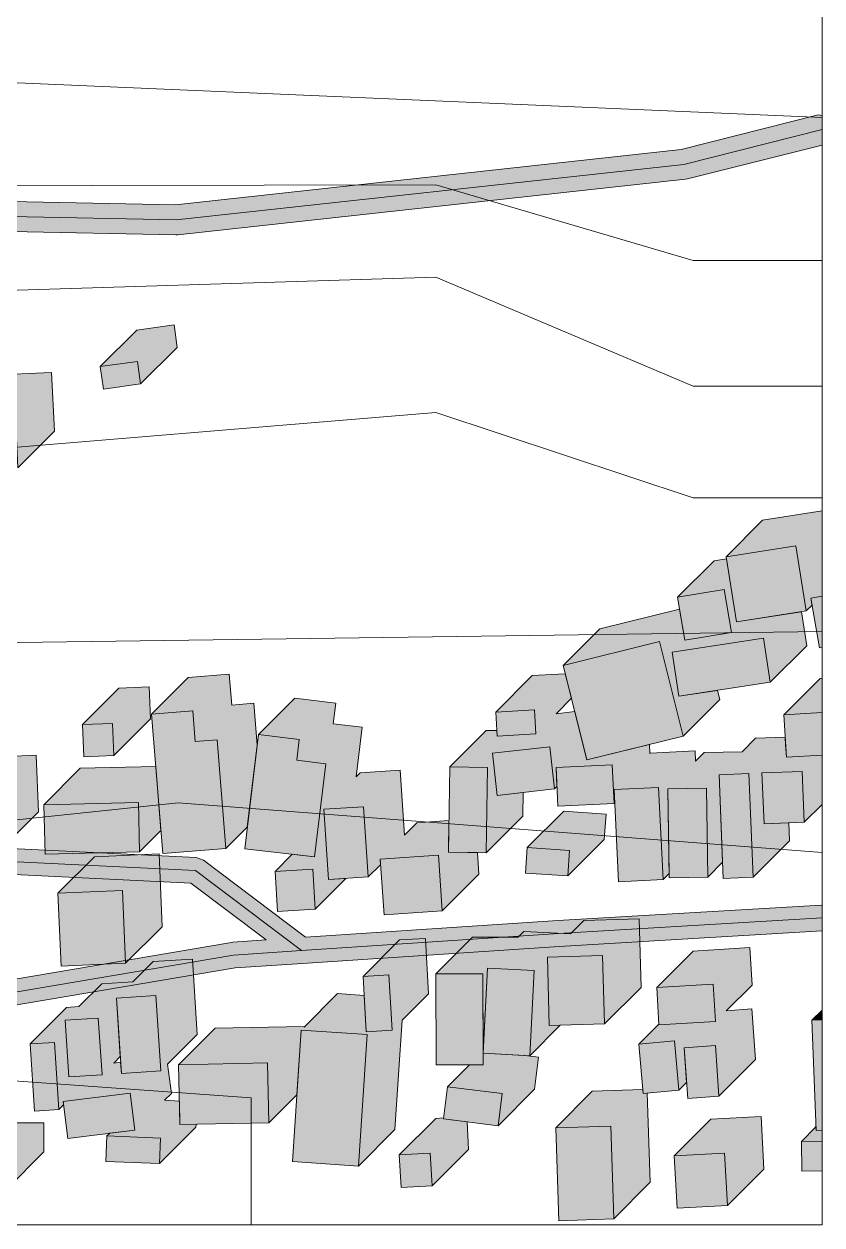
# Model space of a CAD drawing. Header units: metres. Extents: x 0 to 1017, y 0 to 414.
# Drawn here: x 924.8 to 1017.5, y 0 to 139.6 of the extents above; entities that cross this region are included whole.
import ezdxf

# ---------------------------------------------------------------- set-up
doc = ezdxf.new("R2010")
doc.units = ezdxf.units.M
doc.header["$MEASUREMENT"] = 0
for name, color, linetype, lineweight, true_color in [('TPX_BUILDINGS', 7, 'CONTINUOUS', 0, 0x000000), ('TPX_BUILDINGS_HATCH', 7, 'CONTINUOUS', 0, 0xf0f0f0), ('TPX_BUILDINGS_SHADOWS_HATCH', 7, 'CONTINUOUS', 0, 0x000000), ('TPX_BUILDINGS_SHADOWS_OUTLINES', 7, 'CONTINUOUS', 0, 0x000000), ('TPX_FRAME_PROJECT', 7, 'CONTINUOUS', 0, 0x000000), ('TPX_RELIEF_CONTOUR_LINES', 7, 'CONTINUOUS', 0, 0x969696), ('TPX_ROADS_AXES', 7, 'CONTINUOUS', 0, 0x323232), ('TPX_ROADS_CONTOURS', 7, 'CONTINUOUS', 0, 0x646464), ('TPX_ROADS_HATCH', 7, 'CONTINUOUS', 0, 0xc8c8c8)]:
    doc.layers.add(name, color=color, linetype=linetype, lineweight=lineweight, true_color=true_color)

msp = doc.modelspace()

# ---------------------------------------------------------------- hatches: boundary and pattern name
at = {"layer": 'TPX_BUILDINGS_HATCH'}
for points in [[(937.94, 100.37), (933.62, 99.78), (933.99, 97.16), (938.3, 97.76), (937.94, 100.37)], [(1014.44, 78.95), (1006.35, 77.68), (1007.54, 70.1), (1015.64, 71.37), (1014.44, 78.95)], [(1006.12, 73.88), (1000.69, 72.97), (1001.55, 67.97), (1006.96, 68.88), (1006.12, 73.88)], [(1017.49, 73.08), (1016.19, 72.86), (1017.2, 67.09), (1017.49, 67.14), (1017.49, 73.08)], [(998.62, 67.82), (987.42, 65.05), (990.17, 54.06), (1001.37, 56.83), (998.62, 67.82)], [(1010.69, 68.21), (1000.08, 66.6), (1000.87, 61.46), (1011.48, 63.08), (1010.69, 68.21)], [(944.36, 59.77), (939.59, 59.39), (940.88, 43.17), (948.23, 43.76), (947.22, 56.4), (944.65, 56.2), (944.36, 59.77)], [(984.08, 59.87), (979.58, 59.62), (979.74, 56.82), (984.24, 57.08), (984.08, 59.87)], [(1017.49, 59.59), (1013.04, 59.29), (1013.35, 54.36), (1017.49, 54.63), (1017.49, 59.59)], [(935.05, 58.31), (931.55, 58.16), (931.72, 54.42), (935.21, 54.57), (935.05, 58.31)], [(951.99, 57), (950.41, 43.74), (958.52, 42.78), (959.82, 53.61), (956.45, 54.02), (956.74, 56.43), (951.99, 57)], [(985.87, 55.58), (979.21, 54.84), (979.75, 49.94), (986.42, 50.68), (985.87, 55.58)], [(974.23, 53.25), (974.09, 43.34), (978.48, 43.27), (978.63, 53.17), (974.23, 53.25)], [(993.12, 53.48), (986.59, 53.16), (986.8, 48.68), (993.34, 49), (993.12, 53.48)], [(1008.98, 52.48), (1005.53, 52.33), (1006.02, 40.29), (1009.48, 40.43), (1008.98, 52.48)], [(1015.18, 52.73), (1010.5, 52.54), (1010.75, 46.63), (1015.43, 46.82), (1015.18, 52.73)], [(998.5, 50.87), (993.32, 50.61), (993.84, 39.89), (999.03, 40.14), (998.5, 50.87)], [(1004.05, 50.77), (999.57, 50.7), (999.73, 40.37), (1004.22, 40.44), (1004.05, 50.77)], [(938.07, 49.09), (927.06, 48.85), (927.2, 43.12), (938.19, 43.36), (938.07, 49.09)], [(964.21, 48.62), (959.6, 48.32), (960.16, 40.14), (964.77, 40.45), (964.21, 48.62)], [(983.24, 43.86), (983.04, 40.89), (987.95, 40.57), (988.15, 43.52), (983.24, 43.86)], [(972.92, 42.97), (966.16, 42.51), (966.6, 36.07), (973.37, 36.53), (972.92, 42.97)], [(958.31, 41.36), (953.93, 41.1), (954.21, 36.45), (958.59, 36.71), (958.31, 41.36)], [(936.21, 38.89), (928.7, 38.57), (929.07, 30.1), (936.57, 30.42), (936.21, 38.89)], [(992, 31.32), (985.58, 31.15), (985.8, 23.19), (992.21, 23.37), (992, 31.32)], [(978.61, 29.87), (978.1, 19.96), (983.53, 19.68), (984.05, 29.59), (978.61, 29.87)], [(967.17, 29.07), (964.17, 28.9), (964.53, 22.47), (967.53, 22.63), (967.17, 29.07)], [(978.09, 29.2), (972.63, 29.19), (972.64, 18.62), (978.11, 18.62), (978.09, 29.2)], [(1004.84, 28.01), (998.28, 27.6), (998.54, 23.26), (1005.11, 23.65), (1004.84, 28.01)], [(940.08, 26.66), (935.51, 26.36), (936.08, 17.61), (940.66, 17.9), (940.08, 26.66)], [(933.39, 24.04), (929.55, 23.79), (929.98, 17.21), (933.83, 17.46), (933.39, 24.04)], [(1017.49, 23.84), (1016.31, 23.79), (1016.81, 10.98), (1017.49, 11.01), (1017.49, 23.84)], [(956.96, 22.65), (955.94, 7.36), (963.62, 6.85), (964.64, 22.15), (956.96, 22.65)], [(928.3, 21.23), (925.47, 21.04), (925.98, 13.24), (928.81, 13.42), (928.3, 21.23)], [(1000.33, 21.39), (996.19, 21.01), (996.7, 15.29), (1000.85, 15.66), (1000.33, 21.39)], [(1005.1, 20.86), (1001.47, 20.61), (1001.88, 14.72), (1005.51, 14.98), (1005.1, 20.86)], [(953.07, 18.83), (942.73, 18.63), (942.87, 11.68), (953.2, 11.88), (953.07, 18.83)], [(973.97, 16.06), (973.5, 12.34), (979.85, 11.54), (980.32, 15.27), (973.97, 16.06)], [(937.09, 15.34), (929.3, 14.36), (929.84, 10.05), (937.64, 11.04), (937.09, 15.34)], [(992.94, 11.5), (986.54, 11.3), (986.91, 0.5), (993.3, 0.72), (992.94, 11.5)], [(934.4, 10.35), (934.27, 7.39), (940.5, 7.13), (940.62, 10.08), (934.4, 10.35)], [(1017.49, 9.75), (1015.1, 9.7), (1015.16, 6.27), (1017.49, 6.31), (1017.49, 9.75)], [(971.96, 8.35), (968.36, 8.15), (968.57, 4.34), (972.18, 4.54), (971.96, 8.35)], [(1006.16, 8.36), (1000.32, 8.04), (1000.64, 1.94), (1006.5, 2.25), (1006.16, 8.36)]]:
    msp.add_hatch(color=256, dxfattribs=at).paths.add_polyline_path(points)
at = {"layer": 'TPX_BUILDINGS_SHADOWS_HATCH'}
for points in [[(937.86, 104.02), (933.62, 99.78), (937.94, 100.37), (938.3, 97.76), (942.54, 102.01), (942.19, 104.62), (937.86, 104.02)], [(920.91, 98.77), (916.66, 94.53), (923.72, 94.87), (924.05, 88.02), (928.29, 92.27), (927.97, 99.11), (920.91, 98.77)], [(1010.59, 81.93), (1006.35, 77.68), (1014.44, 78.95), (1015.64, 71.37), (1016.33, 72.06), (1016.19, 72.86), (1017.49, 73.08), (1017.49, 83.01), (1010.59, 81.93)], [(991.66, 69.29), (987.42, 65.05), (998.62, 67.82), (1001.37, 56.83), (1005.61, 61.07), (1005.34, 62.14), (1000.87, 61.46), (1000.08, 66.6), (1010.69, 68.21), (1011.48, 63.08), (1015.72, 67.32), (1015.12, 71.29), (1007.54, 70.1), (1006.38, 77.45), (1004.94, 77.21), (1000.69, 72.97), (1006.12, 73.88), (1006.96, 68.88), (1001.55, 67.97), (1000.93, 71.58), (991.66, 69.29)], [(943.83, 63.64), (939.59, 59.39), (944.36, 59.77), (944.65, 56.2), (947.22, 56.4), (948.23, 43.76), (950.71, 46.25), (951.85, 55.79), (951.46, 60.64), (948.89, 60.44), (948.61, 64.01), (943.83, 63.64)], [(978.47, 57.49), (974.23, 53.25), (978.63, 53.17), (978.48, 43.27), (982.73, 47.51), (982.77, 50.27), (979.75, 49.94), (979.21, 54.84), (985.87, 55.58), (986.42, 50.68), (986.69, 50.96), (986.59, 53.16), (993.12, 53.48), (993.34, 49), (993.39, 49.05), (993.32, 50.61), (998.5, 50.87), (999.03, 40.14), (999.73, 40.84), (999.57, 50.7), (1004.05, 50.77), (1004.22, 40.44), (1005.94, 42.17), (1005.53, 52.33), (1008.98, 52.48), (1009.48, 40.43), (1013.72, 44.67), (1013.63, 46.75), (1010.75, 46.63), (1010.5, 52.54), (1015.18, 52.73), (1015.43, 46.82), (1017.49, 48.88), (1017.49, 54.63), (1013.35, 54.36), (1013.29, 55.33), (1013.28, 55.32), (1013.26, 55.78), (1013.2, 56.72), (1009.77, 56.57), (1008.21, 55.01), (1003.81, 54.94), (1002.8, 53.93), (1002.74, 55.11), (997.56, 54.86), (997.5, 54.8), (997.45, 55.86), (990.17, 54.06), (988.76, 59.67), (986.59, 59.43), (988.38, 61.22), (987.66, 64.08), (983.82, 63.86), (979.58, 59.62), (984.08, 59.87), (984.24, 57.08), (979.74, 56.82), (979.7, 57.47), (978.47, 57.49)], [(1017.28, 63.54), (1013.04, 59.29), (1017.49, 59.59), (1017.49, 63.55), (1017.28, 63.54)], [(935.79, 62.4), (931.55, 58.16), (935.05, 58.31), (935.21, 54.57), (939.46, 58.82), (939.29, 62.56), (935.79, 62.4)], [(956.23, 61.24), (951.99, 57), (956.74, 56.43), (956.45, 54.02), (959.82, 53.61), (958.52, 42.78), (955.92, 43.09), (953.93, 41.1), (958.31, 41.36), (958.59, 36.71), (962.16, 40.28), (960.16, 40.14), (959.6, 48.32), (964.21, 48.62), (964.77, 40.45), (966.2, 41.88), (966.16, 42.51), (972.92, 42.97), (973.37, 36.53), (977.61, 40.78), (977.44, 43.29), (974.09, 43.34), (974.14, 47.01), (970.4, 46.75), (968.97, 45.32), (968.46, 52.86), (963.84, 52.56), (963.37, 52.09), (964.06, 57.85), (960.69, 58.26), (960.98, 60.67), (956.23, 61.24)], [(920.25, 54.33), (916.01, 50.09), (921.91, 50.37), (922.22, 43.79), (926.46, 48.03), (926.16, 54.61), (920.25, 54.33)], [(931.3, 53.09), (927.06, 48.85), (938.07, 49.09), (938.19, 43.36), (940.67, 45.84), (940.08, 53.29), (931.3, 53.09)], [(987.48, 48.1), (983.24, 43.86), (988.15, 43.52), (987.95, 40.57), (992.19, 44.81), (992.39, 47.77), (987.48, 48.1)], [(932.95, 42.81), (928.7, 38.57), (936.21, 38.89), (936.57, 30.42), (940.82, 34.66), (940.45, 43.14), (932.95, 42.81)], [(976.87, 33.44), (972.63, 29.19), (978.09, 29.2), (978.11, 20.09), (978.61, 29.87), (984.05, 29.59), (983.53, 19.68), (987.08, 23.23), (985.8, 23.19), (985.58, 31.15), (992, 31.32), (992.21, 23.37), (996.46, 27.61), (996.24, 35.57), (989.82, 35.39), (988.27, 33.83), (982.86, 34.12), (982.18, 33.44), (976.87, 33.44)], [(946.97, 22.88), (942.73, 18.63), (953.07, 18.83), (953.2, 11.88), (956.46, 15.13), (956.96, 22.65), (964.64, 22.15), (963.62, 6.85), (967.86, 11.1), (968.71, 23.81), (971.77, 26.88), (971.42, 33.31), (968.41, 33.14), (964.17, 28.9), (967.17, 29.07), (967.53, 22.63), (964.53, 22.47), (964.29, 26.69), (961.2, 26.9), (957.31, 23.01), (957.31, 23.08), (946.97, 22.88)], [(998.54, 23.36), (996.19, 21.01), (1000.33, 21.39), (1000.85, 15.66), (1001.75, 16.56), (1001.47, 20.61), (1005.1, 20.86), (1005.51, 14.98), (1009.75, 19.22), (1009.34, 25.11), (1006.36, 24.9), (1009.36, 27.89), (1009.09, 32.25), (1002.52, 31.84), (998.28, 27.6), (1004.84, 28.01), (1005.11, 23.65), (998.54, 23.26), (998.54, 23.36)], [(901.85, 23.48), (897.6, 19.24), (912.08, 20.18), (918.73, 20.6), (919.24, 12.79), (912.59, 12.36), (912.08, 20.16), (912.75, 9.74), (906.83, 9.36), (904.8, 7.32), (916.3, 10.41), (918.4, 2.69), (919.95, 4.24), (918.63, 4.24), (918.63, 7.61), (922.84, 7.62), (922.84, 4.24), (927.08, 8.49), (927.08, 11.86), (922.87, 11.86), (921.64, 10.62), (920.66, 14.22), (923.48, 17.04), (922.97, 24.84), (916.33, 24.43), (901.85, 23.48)], [(1017.49, 24.97), (1016.31, 23.79), (1017.49, 23.84), (1017.49, 24.97)], [(976.53, 18.62), (973.97, 16.06), (980.32, 15.27), (979.85, 11.54), (984.09, 15.78), (984.56, 19.51), (982.95, 19.71), (978.11, 19.96), (978.11, 18.62), (976.53, 18.62)], [(990.78, 15.54), (986.54, 11.3), (992.94, 11.5), (993.3, 0.72), (997.54, 4.96), (997.19, 15.33), (996.7, 15.29), (996.67, 15.73), (990.78, 15.54)], [(1004.56, 12.29), (1000.32, 8.04), (1006.16, 8.36), (1006.5, 2.25), (1010.74, 6.5), (1010.41, 12.6), (1004.56, 12.29)], [(972.6, 12.39), (968.36, 8.15), (971.96, 8.35), (972.18, 4.54), (976.42, 8.78), (976.24, 11.99), (973.5, 12.34), (973.51, 12.44), (972.6, 12.39)], [(1016.79, 11.39), (1015.1, 9.7), (1017.49, 9.75), (1017.49, 11.01), (1016.81, 10.98), (1016.79, 11.39)]]:
    msp.add_hatch(color=256, dxfattribs=at).paths.add_polyline_path(points)
h = msp.add_hatch(color=256, dxfattribs=at)
h.paths.add_polyline_path([(929.71, 25.29), (925.47, 21.04), (928.3, 21.23), (928.81, 13.42), (929.35, 13.96), (929.3, 14.36), (937.09, 15.34), (937.64, 11.04), (934.72, 10.67), (934.4, 10.35), (940.62, 10.08), (940.5, 7.13), (944.74, 11.38), (944.75, 11.71), (942.87, 11.68), (942.82, 14.41), (941.08, 14.49), (941.88, 15.29), (941.44, 18.69), (944.9, 22.14), (944.33, 30.9), (939.75, 30.61), (937.41, 28.27), (933.8, 28.03), (931.14, 25.38), (929.71, 25.29)])
h.paths.add_polyline_path([(929.55, 23.79), (933.39, 24.04), (933.83, 17.46), (929.98, 17.21), (929.55, 23.79)], flags=16)
h.paths.add_polyline_path([(935.18, 18.81), (935.95, 19.58), (935.51, 26.36), (940.08, 26.66), (940.66, 17.9), (936.08, 17.61), (935.99, 18.92), (935.18, 18.81)], flags=16)
at = {"layer": 'TPX_ROADS_HATCH'}
h = msp.add_hatch(color=256, dxfattribs=at)
h.paths.add_polyline_path([(0, 283.28), (0, 262.5), (47.21, 250.05), (48.35, 250.21), (49.04, 251.12), (48.89, 252.26), (47.97, 252.96), (1.47, 265.22), (1.83, 265.27), (3.4, 267.44), (12.81, 306.68), (28.25, 371.88), (77.99, 361.31), (78.03, 361.31), (117.06, 354.19), (120, 333.17), (120.43, 332.31), (123.96, 328.83), (124.66, 328.45), (141.12, 324.48), (141.18, 324.47), (167.02, 319.39), (167.1, 319.38), (187.65, 316.59), (187.75, 316.61), (187.83, 316.57), (214.07, 316.17), (221.92, 306.98), (261.5, 260.74), (256.26, 237.75), (256.23, 237.44), (255.02, 163.17), (245.63, 164.21), (247.83, 167.08), (247.91, 167.19), (249.94, 170.41), (250.09, 170.72), (251.82, 175.68), (251.9, 176.05), (252.44, 182.76), (252.44, 182.84), (252.68, 191.29), (252.68, 191.42), (251.37, 213.55), (250.86, 214.58), (249.78, 214.96), (248.75, 214.46), (248.37, 213.37), (249.68, 191.31), (249.44, 182.96), (248.92, 176.48), (247.32, 171.87), (245.41, 168.85), (241.64, 163.92), (241.33, 162.93), (241.73, 161.98), (242.66, 161.52), (254.97, 160.15), (253.23, 53.08), (236.38, 0.46), (236.42, 0), (239.38, 0), (256.15, 52.37), (256.22, 52.8), (257.99, 161.47), (259.22, 237.24), (263.93, 257.9), (266.71, 254.65), (267.93, 254.13), (272.3, 254.36), (286.44, 229.38), (282.75, 211.11), (282.74, 210.99), (280.92, 185.57), (277.92, 143.39), (275.41, 111.47), (275.65, 110.75), (276.33, 110.4), (277.06, 110.64), (277.4, 111.32), (279.91, 143.25), (282.92, 185.43), (284.73, 210.78), (288.26, 228.28), (341.22, 212.7), (340.75, 121.12), (341.18, 120.06), (342.24, 119.62), (343.3, 120.05), (343.75, 121.11), (344.22, 211.82), (355.61, 208.46), (358.6, 193.22), (361.35, 179.2), (361.9, 142.14), (362.2, 141.44), (362.91, 141.16), (363.61, 141.46), (363.9, 142.17), (363.35, 179.32), (363.33, 179.5), (360.79, 192.47), (410.63, 194.54), (410.6, 189.38), (410.7, 189.13), (410.74, 188.87), (415.41, 180.89), (415.81, 180.5), (416.36, 180.4), (423.98, 181.11), (426.53, 137.74), (426.85, 137.07), (427.54, 136.8), (452.42, 137.02), (454.72, 126.8), (455.16, 126.17), (455.92, 126.04), (456.54, 126.48), (456.67, 127.24), (454.46, 137.09), (475.88, 138.15), (476.16, 132.2), (478.11, 90.46), (480.08, 48.48), (472.5, 48.19), (472.5, 48.21), (471.44, 48.65), (470.38, 48.22), (470.33, 48.11), (436.21, 46.78), (435.51, 46.46), (435.25, 45.75), (435.57, 45.05), (436.29, 44.79), (469.93, 46.09), (469.8, 0), (469.8, 0), (472.8, 0), (472.93, 46.21), (481.18, 46.53), (518.72, 48.61), (518.88, 46.65), (519.24, 45.97), (519.97, 45.74), (520.64, 46.09), (520.88, 46.82), (520.72, 48.72), (561.65, 51), (561.7, 42.78), (561.7, 42.7), (564.18, 3.49), (502.98, 1.5), (501.94, 1.03), (501.55, 0), (549.24, 0), (565.82, 0.54), (566.88, 1.03), (567.27, 2.13), (564.7, 42.84), (564.2, 120.7), (567.78, 133.45), (575.73, 161.74), (575.79, 162.2), (575.56, 169.14), (574.58, 198.72), (572.25, 269.76), (619.65, 271.14), (619.69, 271.14), (689.15, 275.34), (729.39, 240.84), (734.04, 212.91), (738.31, 187.22), (732.8, 171.7), (723.83, 146.36), (723.75, 145.98), (720.51, 107.42), (720.55, 106.93), (729.24, 71.75), (648.25, 23.46), (636.95, 17.24), (624.07, 10.13), (622.05, 17.29), (622.02, 17.38), (601.23, 77.58), (600.47, 78.44), (599.32, 78.51), (598.46, 77.75), (598.39, 76.6), (619.17, 16.44), (621.37, 8.64), (617.96, 6.76), (604.73, 1.63), (603.76, 0.71), (603.74, 0), (610.2, 0), (619.33, 3.54), (619.55, 3.64), (624.06, 6.12), (637.14, 13.34), (642.59, 0), (645.59, 0), (645.6, 0.57), (639.79, 14.8), (649.96, 20.41), (650.01, 20.44), (731.82, 69.21), (810.12, 101.77), (852.03, 111.95), (884.74, 116.25), (942.42, 115.09), (942.64, 115.1), (1001.61, 121.55), (1001.84, 121.59), (1017.49, 125.53), (1017.49, 128.97), (1017.06, 129.03), (1001.11, 125.01), (942.37, 118.59), (884.68, 119.75), (884.41, 119.74), (851.48, 115.41), (851.29, 115.38), (810.44, 105.45), (788, 167.82), (784.95, 188.61), (782.47, 209.56), (782.44, 209.73), (780.63, 217.29), (780.23, 218), (779.05, 219.17), (777.83, 219.59), (771.96, 218.97), (756.72, 217.12), (736.76, 214.81), (732.26, 241.87), (731.76, 242.76), (692.34, 276.56), (773.6, 318.39), (802.46, 333.23), (892.47, 375.43), (915.12, 261.43), (915.81, 246.4), (916.29, 245.36), (917.37, 244.97), (918.41, 245.45), (918.8, 246.53), (918.11, 261.67), (918.09, 261.9), (895.27, 376.74), (909.73, 383.52), (909.98, 383.67), (949.59, 412.56), (950.19, 413.54), (950.14, 413.77), (946.16, 413.77), (908.32, 386.18), (894.92, 379.89), (892.6, 413.77), (889.64, 413.77), (889.6, 413.67), (892, 378.52), (801.16, 335.94), (801.11, 335.91), (773.96, 321.94), (773.57, 323.71), (773.38, 324.18), (770.97, 328.05), (770.07, 328.71), (766.78, 329.54), (766.07, 329.55), (760.41, 328.2), (760.21, 328.14), (742.73, 321.29), (742.63, 321.24), (729.14, 314.74), (720.5, 311.66), (716.16, 311.04), (706.16, 311.05), (706.11, 311.05), (676.15, 310), (646.47, 308.69), (619.62, 308.24), (605.41, 308.84), (596.22, 310), (584.6, 317.01), (578.03, 322.09), (576.92, 322.39), (575.92, 321.82), (575.62, 320.72), (576.19, 319.72), (582.83, 314.58), (582.97, 314.49), (594.95, 307.26), (595.53, 307.06), (605.1, 305.86), (605.22, 305.85), (619.54, 305.24), (619.62, 305.24), (646.54, 305.69), (646.58, 305.7), (676.26, 307.01), (706.19, 308.05), (716.26, 308.04), (716.48, 308.05), (721.07, 308.71), (721.36, 308.79), (730.22, 311.94), (730.37, 312), (743.88, 318.52), (761.21, 325.31), (766.4, 326.54), (768.74, 325.95), (770.7, 322.81), (771.2, 320.52), (689.26, 278.35), (619.53, 274.13), (570.65, 272.71), (570.62, 272.71), (515.55, 269.98), (515.14, 312.87), (528.32, 305.78), (528.85, 305.5), (531.62, 300.02), (531.26, 285.67), (531.27, 285.51), (531.74, 281.95), (532.05, 281.35), (532.67, 281.09), (535.29, 280.91), (536.02, 281.16), (536.36, 281.85), (536.11, 282.57), (535.42, 282.91), (533.62, 283.03), (533.26, 285.7), (533.63, 300.22), (533.52, 300.7), (530.49, 306.68), (530.08, 307.1), (529.27, 307.54), (516.31, 314.51), (532.53, 322.44), (545.61, 322.71), (546.32, 323.02), (546.59, 323.73), (546.43, 330.54), (546.12, 331.24), (545.4, 331.51), (544.7, 331.2), (544.43, 330.49), (544.57, 324.69), (532.27, 324.44), (532.07, 324.35), (531.85, 324.33), (514.94, 316.07), (510.35, 351.74), (510.01, 352.37), (509.34, 352.61), (459.54, 351.99), (458.83, 351.69), (458.55, 350.98), (458.85, 350.27), (459.56, 349.99), (508.48, 350.6), (512.97, 315.7), (504.18, 316.7), (503.46, 316.5), (503.08, 315.85), (502.05, 308.86), (491.4, 298.09), (485.08, 303.52), (484.35, 303.76), (483.67, 303.41), (483.43, 302.68), (483.78, 302), (489.98, 296.67), (473.36, 280.12), (473.06, 279.43), (472.83, 268.17), (422.06, 265.81), (422.04, 265.8), (380.52, 263.26), (353.56, 261.79), (352.41, 261.73), (273.55, 257.44), (270.13, 265.33), (269.89, 265.71), (265.56, 270.74), (229.55, 312.52), (202.4, 344.03), (201.89, 344.41), (187.92, 350.91), (187.61, 351.01), (31.09, 384.8), (37.24, 413.03), (37.1, 413.77), (30.23, 413.77), (23.93, 384.81), (21.76, 374.84), (6, 308.29), (0, 283.28)])
h.paths.add_polyline_path([(28.91, 374.8), (30.45, 381.87), (186.81, 348.12), (200.34, 341.83), (226.17, 311.85), (223.33, 309.95), (215.91, 318.64), (198.07, 339.48), (197.53, 339.88), (186.95, 344.47), (186.62, 344.57), (118.67, 356.95), (78.59, 364.25), (28.91, 374.8)], flags=16)
h.paths.add_polyline_path([(120.17, 353.63), (185.91, 341.65), (196.02, 337.26), (211.46, 319.21), (187.97, 319.57), (167.55, 322.34), (141.79, 327.4), (125.77, 331.26), (122.9, 334.09), (120.17, 353.63)], flags=16)
h.paths.add_polyline_path([(225.3, 307.65), (228.15, 309.56), (262.84, 269.3), (262.13, 264.61), (225.3, 307.65)], flags=16)
h.paths.add_polyline_path([(264.71, 261.6), (265.42, 266.3), (267.47, 263.92), (270.35, 257.27), (268.51, 257.17), (264.71, 261.6)], flags=16)
h.paths.add_polyline_path([(274.53, 254.49), (351.05, 258.65), (351.09, 257.72), (351.23, 252.36), (351.15, 251.31), (350.08, 250.64), (346.71, 249.71), (342.38, 249.82), (342.32, 249.82), (314.46, 249.38), (297.75, 249.1), (296.7, 248.65), (296.27, 247.58), (296.73, 246.53), (297.8, 246.1), (313.01, 246.35), (313.23, 232.69), (313.69, 231.63), (314.75, 231.21), (315.81, 231.67), (316.23, 232.74), (316.01, 246.4), (340.94, 246.8), (341.12, 244.26), (319.32, 243.99), (318.26, 243.54), (317.83, 242.47), (318.29, 241.41), (319.35, 240.99), (341.29, 241.27), (341.38, 239.16), (319.51, 238.61), (318.46, 238.15), (318.05, 237.08), (318.51, 236.03), (319.58, 235.61), (341.53, 236.16), (342.01, 227.56), (342.51, 226.52), (343.59, 226.14), (344.62, 226.64), (345, 227.73), (344.53, 236.27), (361.24, 237.05), (362.28, 237.53), (362.67, 238.61), (362.18, 239.65), (361.1, 240.04), (344.38, 239.26), (344.29, 241.35), (361.84, 242.06), (362.88, 242.54), (363.28, 243.62), (362.8, 244.66), (361.72, 245.06), (344.12, 244.34), (343.95, 246.78), (346.86, 246.71), (347.29, 246.76), (351.09, 247.81), (351.48, 247.98), (353.01, 248.93), (364.91, 248.62), (365.99, 249.03), (366.45, 250.08), (366.04, 251.15), (364.99, 251.62), (354.2, 251.9), (354.22, 252.23), (354.23, 252.37), (354.09, 257.81), (354.05, 258.81), (379.53, 260.2), (378.41, 237.73), (378.57, 237.14), (386.63, 224.6), (387.16, 224.19), (403.2, 218.86), (403.67, 218.82), (410.96, 219.96), (410.64, 196.54), (360.4, 194.45), (357.45, 209.44), (357.21, 209.92), (356.75, 210.21), (343.94, 213.98), (343.79, 214.35), (342.73, 214.8), (342.08, 214.53), (288.16, 230.39), (274.53, 254.49)], flags=16)
h.paths.add_polyline_path([(380.43, 237.95), (381.36, 256.68), (386.14, 246.59), (386.69, 245.97), (387.49, 245.73), (402.99, 245.67), (403.41, 245.73), (419.3, 250.32), (420.34, 251.39), (422.11, 258.23), (424.76, 241.97), (424.45, 241.58), (424.59, 240.44), (425.06, 240.07), (426.37, 232.04), (411.6, 222.08), (403.6, 220.84), (388.12, 225.98), (380.43, 237.95)], flags=16)
h.paths.add_polyline_path([(382.92, 260.4), (420.16, 262.68), (417.65, 252.97), (402.79, 248.67), (388.44, 248.73), (382.92, 260.4)], flags=16)
h.paths.add_polyline_path([(412.61, 189.64), (412.63, 195.57), (412.97, 220.59), (428.02, 230.74), (428.37, 231.17), (428.44, 231.73), (427.08, 240.12), (431.6, 242.64), (432.84, 243.33), (446.01, 246.82), (456.41, 247.61), (473.26, 247.18), (474.46, 196.63), (474.75, 184.54), (442.76, 184.88), (442.65, 184.87), (424.82, 183.2), (416.81, 182.45), (412.61, 189.64)], flags=16)
h.paths.add_polyline_path([(423.38, 262.86), (472.84, 265.16), (473.19, 250.18), (456.41, 250.61), (456.26, 250.6), (445.65, 249.8), (445.38, 249.76), (431.89, 246.19), (431.54, 246.05), (430.13, 245.26), (426.57, 243.27), (423.38, 262.86)], flags=16)
h.paths.add_polyline_path([(425.97, 181.3), (441.64, 182.77), (441.09, 176.85), (441.32, 176.12), (442, 175.76), (442.73, 175.99), (443.09, 176.67), (443.66, 182.87), (474.8, 182.54), (475.2, 165.44), (475.81, 140.15), (453.19, 139.03), (428.47, 138.81), (425.97, 181.3)], flags=16)
h.paths.add_polyline_path([(474.84, 268.25), (475.05, 278.99), (491.84, 295.7), (500.26, 295.23), (501.35, 269.29), (474.84, 268.25)], flags=16)
h.paths.add_polyline_path([(474.84, 265.25), (501.41, 266.29), (501.38, 241.78), (501.67, 241.08), (502.38, 240.78), (503.09, 241.07), (503.38, 241.78), (503.41, 266.37), (513.62, 266.88), (514.34, 247.63), (514.45, 247.22), (519.34, 237.33), (510.34, 230.07), (509.97, 229.4), (510.19, 228.66), (510.86, 228.3), (511.6, 228.51), (520.59, 235.77), (530.58, 227.74), (530.6, 227.72), (537.87, 222.16), (547.86, 210.31), (548.89, 198.65), (476.44, 197.67), (475.25, 247.57), (475.26, 247.57), (475.73, 248.62), (475.31, 249.69), (475.2, 249.74), (474.84, 265.25)], flags=16)
h.paths.add_polyline_path([(476.48, 195.67), (550, 196.66), (550.03, 196.66), (571.61, 197.61), (572.53, 170.03), (530.29, 168.2), (519.62, 167.79), (477.17, 166.49), (476.78, 183.55), (476.48, 195.67)], flags=16)
h.paths.add_polyline_path([(477.22, 164.49), (519.68, 165.8), (530.37, 166.2), (572.59, 168.03), (572.78, 162.33), (565.06, 134.83), (478.11, 133.26), (477.83, 139.24), (477.22, 164.49)], flags=16)
h.paths.add_polyline_path([(478.2, 131.26), (513.57, 131.9), (514.01, 106.5), (514.32, 105.79), (515.03, 105.51), (515.73, 105.82), (516.01, 106.53), (515.57, 131.94), (564.49, 132.82), (561.25, 121.31), (561.2, 120.9), (561.37, 93.33), (542.61, 92.91), (542.03, 94.8), (541.54, 95.39), (540.78, 95.46), (540.19, 94.97), (540.12, 94.21), (540.53, 92.87), (519.33, 92.4), (513.95, 92.28), (513.91, 92.62), (513.54, 93.29), (512.8, 93.5), (512.13, 93.13), (511.92, 92.39), (511.94, 92.23), (480.06, 91.53), (478.2, 131.26)], flags=16)
h.paths.add_polyline_path([(480.16, 89.53), (513.08, 90.26), (518.33, 90.37), (518.14, 82.11), (518.41, 81.4), (519.11, 81.09), (519.83, 81.37), (520.14, 82.07), (520.33, 90.42), (541.9, 90.9), (561.39, 91.33), (561.64, 53), (519.58, 50.66), (482.08, 48.58), (480.16, 89.53)], flags=16)
h.paths.add_polyline_path([(493.72, 297.59), (503.7, 307.69), (503.98, 308.24), (504.91, 314.6), (513.13, 313.66), (513.55, 269.88), (503.34, 269.37), (502.22, 296.22), (501.93, 296.88), (501.28, 297.17), (493.72, 297.59)], flags=16)
h.paths.add_polyline_path([(515.62, 266.97), (569.25, 269.64), (571.55, 199.61), (550.9, 198.7), (549.83, 210.81), (549.59, 211.36), (539.32, 223.53), (539.17, 223.68), (531.83, 229.3), (521.39, 237.7), (516.33, 247.91), (515.62, 266.97)], flags=16)
h.paths.add_polyline_path([(723.52, 107.41), (726.72, 145.54), (735.22, 169.55), (772.28, 164.71), (772.6, 164.71), (785.51, 165.86), (807.59, 104.51), (732.01, 73.07), (723.52, 107.41)], flags=16)
h.paths.add_polyline_path([(736.25, 172.44), (741.27, 186.58), (741.33, 187.33), (737.26, 211.85), (757.07, 214.14), (772.31, 215.99), (777.44, 216.53), (777.81, 216.17), (779.5, 209.12), (781.98, 188.23), (781.98, 188.19), (784.82, 168.81), (772.5, 167.71), (736.25, 172.44)], flags=16)
msp.add_hatch(color=256, dxfattribs=at).paths.add_polyline_path([(714.94, 1.12), (714.44, 0.09), (714.47, 0), (718.19, 0), (726.86, 7.73), (726.93, 7.79), (756.06, 37.11), (788.72, 45.83), (838.46, 53.22), (870.23, 50.93), (883.81, 45.02), (884.19, 44.92), (907.71, 41.52), (907.85, 41.5), (944.16, 39.74), (952.9, 33.13), (949.01, 32.87), (948.86, 32.85), (907.45, 25.82), (858.94, 19.01), (858.85, 19), (820.84, 11.13), (820.27, 10.88), (806.82, 1.22), (806.21, 0.24), (806.27, 0), (810.26, 0), (821.76, 8.25), (859.41, 16.05), (907.89, 22.85), (907.93, 22.86), (949.28, 29.88), (957.12, 30.41), (986.96, 32.38), (1017.49, 34.19), (1017.49, 37.15), (1017.4, 37.19), (986.78, 35.38), (957.48, 33.44), (945.6, 42.41), (944.76, 42.71), (908.07, 44.5), (884.82, 47.86), (871.19, 53.78), (870.7, 53.9), (838.51, 56.23), (838.18, 56.21), (788.2, 48.79), (788.03, 48.75), (754.89, 39.91), (754.22, 39.52), (724.83, 9.94), (714.94, 1.12)])

# ---------------------------------------------------------------- linework, layer by layer
at = {"layer": 'TPX_BUILDINGS', "elevation": 0.04}
for points in [[(937.94, 100.37), (933.62, 99.78), (933.99, 97.16), (938.3, 97.76)], [(1014.44, 78.95), (1006.35, 77.68), (1007.54, 70.1), (1015.64, 71.37)], [(1006.12, 73.88), (1000.69, 72.97), (1001.55, 67.97), (1006.96, 68.88)], [(1017.49, 73.08), (1016.19, 72.86), (1017.2, 67.09), (1017.49, 67.14)], [(998.62, 67.82), (987.42, 65.05), (990.17, 54.06), (1001.37, 56.83)], [(1010.69, 68.21), (1000.08, 66.6), (1000.87, 61.46), (1011.48, 63.08)], [(944.36, 59.77), (939.59, 59.39), (940.88, 43.17), (948.23, 43.76), (947.22, 56.4), (944.65, 56.2)], [(984.08, 59.87), (979.58, 59.62), (979.74, 56.82), (984.24, 57.08)], [(1017.49, 59.59), (1013.04, 59.29), (1013.35, 54.36), (1017.49, 54.63)], [(935.05, 58.31), (931.55, 58.16), (931.72, 54.42), (935.21, 54.57)], [(951.99, 57), (950.41, 43.74), (958.52, 42.78), (959.82, 53.61), (956.45, 54.02), (956.74, 56.43)], [(985.87, 55.58), (979.21, 54.84), (979.75, 49.94), (986.42, 50.68)], [(974.23, 53.25), (974.09, 43.34), (978.48, 43.27), (978.63, 53.17)], [(993.12, 53.48), (986.59, 53.16), (986.8, 48.68), (993.34, 49)], [(1008.98, 52.48), (1005.53, 52.33), (1006.02, 40.29), (1009.48, 40.43)], [(1015.18, 52.73), (1010.5, 52.54), (1010.75, 46.63), (1015.43, 46.82)], [(998.5, 50.87), (993.32, 50.61), (993.84, 39.89), (999.03, 40.14)], [(1004.05, 50.77), (999.57, 50.7), (999.73, 40.37), (1004.22, 40.44)], [(938.07, 49.09), (927.06, 48.85), (927.2, 43.12), (938.19, 43.36)], [(964.21, 48.62), (959.6, 48.32), (960.16, 40.14), (964.77, 40.45)], [(983.24, 43.86), (983.04, 40.89), (987.95, 40.57), (988.15, 43.52)], [(972.92, 42.97), (966.16, 42.51), (966.6, 36.07), (973.37, 36.53)], [(958.31, 41.36), (953.93, 41.1), (954.21, 36.45), (958.59, 36.71)], [(936.21, 38.89), (928.7, 38.57), (929.07, 30.1), (936.57, 30.42)], [(992, 31.32), (985.58, 31.15), (985.8, 23.19), (992.21, 23.37)], [(978.61, 29.87), (978.1, 19.96), (983.53, 19.68), (984.05, 29.59)], [(967.17, 29.07), (964.17, 28.9), (964.53, 22.47), (967.53, 22.63)], [(978.09, 29.2), (972.63, 29.19), (972.64, 18.62), (978.11, 18.62)], [(1004.84, 28.01), (998.28, 27.6), (998.54, 23.26), (1005.11, 23.65)], [(940.08, 26.66), (935.51, 26.36), (936.08, 17.61), (940.66, 17.9)], [(933.39, 24.04), (929.55, 23.79), (929.98, 17.21), (933.83, 17.46)], [(1017.49, 23.84), (1016.31, 23.79), (1016.81, 10.98), (1017.49, 11.01)], [(956.96, 22.65), (955.94, 7.36), (963.62, 6.85), (964.64, 22.15)], [(928.3, 21.23), (925.47, 21.04), (925.98, 13.24), (928.81, 13.42)], [(1000.33, 21.39), (996.19, 21.01), (996.7, 15.29), (1000.85, 15.66)], [(1005.1, 20.86), (1001.47, 20.61), (1001.88, 14.72), (1005.51, 14.98)], [(953.07, 18.83), (942.73, 18.63), (942.87, 11.68), (953.2, 11.88)], [(973.97, 16.06), (973.5, 12.34), (979.85, 11.54), (980.32, 15.27)], [(937.09, 15.34), (929.3, 14.36), (929.84, 10.05), (937.64, 11.04)], [(992.94, 11.5), (986.54, 11.3), (986.91, 0.5), (993.3, 0.72)], [(934.4, 10.35), (934.27, 7.39), (940.5, 7.13), (940.62, 10.08)], [(1017.49, 9.75), (1015.1, 9.7), (1015.16, 6.27), (1017.49, 6.31)], [(971.96, 8.35), (968.36, 8.15), (968.57, 4.34), (972.18, 4.54)], [(1006.16, 8.36), (1000.32, 8.04), (1000.64, 1.94), (1006.5, 2.25)]]:
    msp.add_lwpolyline(points, close=True, dxfattribs=at)
at = {"layer": 'TPX_BUILDINGS_SHADOWS_OUTLINES', "elevation": 0.04}
for points in [[(937.86, 104.02), (933.62, 99.78), (937.94, 100.37), (938.3, 97.76), (942.54, 102.01), (942.19, 104.62)], [(920.91, 98.77), (916.66, 94.53), (923.72, 94.87), (924.05, 88.02), (928.29, 92.27), (927.97, 99.11)], [(1010.59, 81.93), (1006.35, 77.68), (1014.44, 78.95), (1015.64, 71.37), (1016.33, 72.06), (1016.19, 72.86), (1017.49, 73.08), (1017.49, 83.01)], [(991.66, 69.29), (987.42, 65.05), (998.62, 67.82), (1001.37, 56.83), (1005.61, 61.07), (1005.34, 62.14), (1000.87, 61.46), (1000.08, 66.6), (1010.69, 68.21), (1011.48, 63.08), (1015.72, 67.32), (1015.12, 71.29), (1007.54, 70.1), (1006.38, 77.45), (1004.94, 77.21), (1000.69, 72.97), (1006.12, 73.88), (1006.96, 68.88), (1001.55, 67.97), (1000.93, 71.58)], [(943.83, 63.64), (939.59, 59.39), (944.36, 59.77), (944.65, 56.2), (947.22, 56.4), (948.23, 43.76), (950.71, 46.25), (951.85, 55.79), (951.46, 60.64), (948.89, 60.44), (948.61, 64.01)], [(978.47, 57.49), (974.23, 53.25), (978.63, 53.17), (978.48, 43.27), (982.73, 47.51), (982.77, 50.27), (979.75, 49.94), (979.21, 54.84), (985.87, 55.58), (986.42, 50.68), (986.69, 50.96), (986.59, 53.16), (993.12, 53.48), (993.34, 49), (993.39, 49.05), (993.32, 50.61), (998.5, 50.87), (999.03, 40.14), (999.73, 40.84), (999.57, 50.7), (1004.05, 50.77), (1004.22, 40.44), (1005.94, 42.17), (1005.53, 52.33), (1008.98, 52.48), (1009.48, 40.43), (1013.72, 44.67), (1013.63, 46.75), (1010.75, 46.63), (1010.5, 52.54), (1015.18, 52.73), (1015.43, 46.82), (1017.49, 48.88), (1017.49, 54.63), (1013.35, 54.36), (1013.29, 55.33), (1013.28, 55.32), (1013.26, 55.78), (1013.2, 56.72), (1009.77, 56.57), (1008.21, 55.01), (1003.81, 54.94), (1002.8, 53.93), (1002.74, 55.11), (997.56, 54.86), (997.5, 54.8), (997.45, 55.86), (990.17, 54.06), (988.76, 59.67), (986.59, 59.43), (988.38, 61.22), (987.66, 64.08), (983.82, 63.86), (979.58, 59.62), (984.08, 59.87), (984.24, 57.08), (979.74, 56.82), (979.7, 57.47)], [(1017.28, 63.54), (1013.04, 59.29), (1017.49, 59.59), (1017.49, 63.55)], [(935.79, 62.4), (931.55, 58.16), (935.05, 58.31), (935.21, 54.57), (939.46, 58.82), (939.29, 62.56)], [(956.23, 61.24), (951.99, 57), (956.74, 56.43), (956.45, 54.02), (959.82, 53.61), (958.52, 42.78), (955.92, 43.09), (953.93, 41.1), (958.31, 41.36), (958.59, 36.71), (962.16, 40.28), (960.16, 40.14), (959.6, 48.32), (964.21, 48.62), (964.77, 40.45), (966.2, 41.88), (966.16, 42.51), (972.92, 42.97), (973.37, 36.53), (977.61, 40.78), (977.44, 43.29), (974.09, 43.34), (974.14, 47.01), (970.4, 46.75), (968.97, 45.32), (968.46, 52.86), (963.84, 52.56), (963.37, 52.09), (964.06, 57.85), (960.69, 58.26), (960.98, 60.67)], [(920.25, 54.33), (916.01, 50.09), (921.91, 50.37), (922.22, 43.79), (926.46, 48.03), (926.16, 54.61)], [(931.3, 53.09), (927.06, 48.85), (938.07, 49.09), (938.19, 43.36), (940.67, 45.84), (940.08, 53.29)], [(987.48, 48.1), (983.24, 43.86), (988.15, 43.52), (987.95, 40.57), (992.19, 44.81), (992.39, 47.77)], [(932.95, 42.81), (928.7, 38.57), (936.21, 38.89), (936.57, 30.42), (940.82, 34.66), (940.45, 43.14)], [(976.87, 33.44), (972.63, 29.19), (978.09, 29.2), (978.11, 20.09), (978.61, 29.87), (984.05, 29.59), (983.53, 19.68), (987.08, 23.23), (985.8, 23.19), (985.58, 31.15), (992, 31.32), (992.21, 23.37), (996.46, 27.61), (996.24, 35.57), (989.82, 35.39), (988.27, 33.83), (982.86, 34.12), (982.18, 33.44)], [(946.97, 22.88), (942.73, 18.63), (953.07, 18.83), (953.2, 11.88), (956.46, 15.13), (956.96, 22.65), (964.64, 22.15), (963.62, 6.85), (967.86, 11.1), (968.71, 23.81), (971.77, 26.88), (971.42, 33.31), (968.41, 33.14), (964.17, 28.9), (967.17, 29.07), (967.53, 22.63), (964.53, 22.47), (964.29, 26.69), (961.2, 26.9), (957.31, 23.01), (957.31, 23.08)], [(998.54, 23.36), (996.19, 21.01), (1000.33, 21.39), (1000.85, 15.66), (1001.75, 16.56), (1001.47, 20.61), (1005.1, 20.86), (1005.51, 14.98), (1009.75, 19.22), (1009.34, 25.11), (1006.36, 24.9), (1009.36, 27.89), (1009.09, 32.25), (1002.52, 31.84), (998.28, 27.6), (1004.84, 28.01), (1005.11, 23.65), (998.54, 23.26)], [(929.71, 25.29), (925.47, 21.04), (928.3, 21.23), (928.81, 13.42), (929.35, 13.96), (929.3, 14.36), (937.09, 15.34), (937.64, 11.04), (934.72, 10.67), (934.4, 10.35), (940.62, 10.08), (940.5, 7.13), (944.74, 11.38), (944.75, 11.71), (942.87, 11.68), (942.82, 14.41), (941.08, 14.49), (941.88, 15.29), (941.44, 18.69), (944.9, 22.14), (944.33, 30.9), (939.75, 30.61), (937.41, 28.27), (933.8, 28.03), (931.14, 25.38)], [(935.18, 18.81), (935.95, 19.58), (935.51, 26.36), (940.08, 26.66), (940.66, 17.9), (936.08, 17.61), (935.99, 18.92)], [(929.55, 23.79), (933.39, 24.04), (933.83, 17.46), (929.98, 17.21)], [(1017.49, 24.97), (1016.31, 23.79), (1017.49, 23.84)], [(976.53, 18.62), (973.97, 16.06), (980.32, 15.27), (979.85, 11.54), (984.09, 15.78), (984.56, 19.51), (982.95, 19.71), (978.11, 19.96), (978.11, 18.62)], [(990.78, 15.54), (986.54, 11.3), (992.94, 11.5), (993.3, 0.72), (997.54, 4.96), (997.19, 15.33), (996.7, 15.29), (996.67, 15.73)], [(1004.56, 12.29), (1000.32, 8.04), (1006.16, 8.36), (1006.5, 2.25), (1010.74, 6.5), (1010.41, 12.6)], [(972.6, 12.39), (968.36, 8.15), (971.96, 8.35), (972.18, 4.54), (976.42, 8.78), (976.24, 11.99), (973.5, 12.34), (973.51, 12.44)], [(1016.79, 11.39), (1015.1, 9.7), (1017.49, 9.75), (1017.49, 11.01), (1016.81, 10.98)]]:
    msp.add_lwpolyline(points, close=True, dxfattribs=at)
msp.add_lwpolyline([(922.84, 4.24), (927.08, 8.49), (927.08, 11.86), (922.87, 11.86)], dxfattribs=at)
at = {"layer": 'TPX_FRAME_PROJECT', "elevation": 0}
msp.add_lwpolyline([(0, 0), (1017.49, 0), (1017.49, 413.77), (0, 413.77)], close=True, dxfattribs=at)
at = {"layer": 'TPX_RELIEF_CONTOUR_LINES', "elevation": 0.05}
for points in [[(1017.49, 128.74), (918.54, 133), (922.81, 162.55), (912.74, 176.78), (875.73, 162.55), (905.66, 133), (822.97, 115.43), (793.04, 134.31), (800.08, 103.44), (733.19, 65.51), (673.58, 14.78), (673.58, 0)], [(1017.49, 112.13), (1002.52, 112.13), (972.6, 120.91), (912.74, 120.78), (874.16, 103.44), (793.04, 89.18), (694.57, 14.78), (694.57, 0)], [(1017.49, 97.52), (1002.52, 97.52), (972.6, 110.16), (912.74, 108.32), (882.82, 92.2), (822.97, 76.94), (793.04, 76.11), (718.68, 14.78), (718.68, 0)], [(1017.49, 84.53), (1002.52, 84.53), (972.6, 94.43), (912.74, 89.47), (852.89, 74.47), (793.04, 53.26), (746.81, 14.78), (746.81, 0)], [(1017.49, 68.98), (912.74, 67.54), (852.89, 55.8), (823.92, 44.33), (778.14, 14.78), (778.14, 0)], [(1017.49, 43.29), (942.67, 49.07), (897.78, 44.33), (852.89, 31.88), (821.77, 14.78), (821.77, 0)], [(951.14, 0), (951.14, 14.78), (912.74, 17.52), (900.6, 14.78), (900.6, 0)]]:
    msp.add_lwpolyline(points, dxfattribs=at)
at = {"layer": 'TPX_ROADS_AXES', "elevation": 0.03}
for points in [[(809.57, 103.43), (851.7, 113.68), (884.64, 118), (942.45, 116.84), (1001.42, 123.29), (1017.49, 127.33)], [(957.02, 31.9), (944.69, 41.22), (907.92, 43), (884.41, 46.4), (870.59, 52.41), (838.4, 54.73), (788.42, 47.3), (755.28, 38.46), (725.87, 8.85), (715.93, 0)], [(1017.49, 35.69), (986.86, 33.88), (957.02, 31.9)], [(957.02, 31.9), (949.11, 31.38), (907.68, 24.34), (859.15, 17.53), (821.14, 9.66), (807.69, 0)]]:
    msp.add_lwpolyline(points, dxfattribs=at)
at = {"layer": 'TPX_ROADS_CONTOURS', "elevation": 0.03}
for points in [[(731.82, 69.21), (810.12, 101.77), (852.03, 111.95), (884.74, 116.25), (942.42, 115.09), (942.64, 115.1), (1001.61, 121.55), (1001.84, 121.59), (1017.49, 125.53), (1017.49, 128.97), (1017.06, 129.03), (1001.11, 125.01), (942.37, 118.59), (884.68, 119.75), (884.41, 119.74), (851.48, 115.41), (851.29, 115.38), (810.44, 105.45), (788, 167.82)], [(907.93, 22.86), (949.28, 29.88), (957.12, 30.41), (986.96, 32.38), (1017.49, 34.19), (1017.49, 37.15), (1017.4, 37.19), (986.78, 35.38), (957.48, 33.44), (945.6, 42.41), (944.76, 42.71), (908.07, 44.5)], [(907.85, 41.5), (944.16, 39.74), (952.9, 33.13), (949.01, 32.87), (948.86, 32.85), (907.45, 25.82)]]:
    msp.add_lwpolyline(points, dxfattribs=at)

doc.saveas('drawing.dxf')
